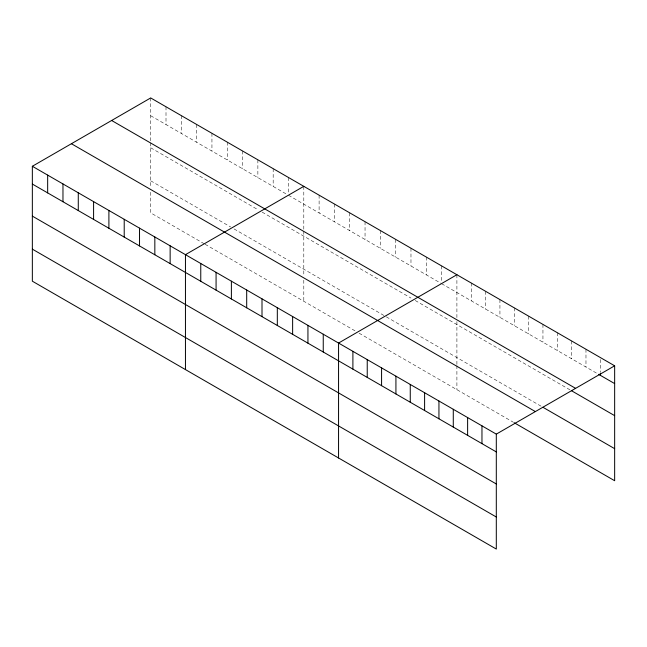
<?xml version="1.0" encoding="UTF-8"?>
<svg xmlns="http://www.w3.org/2000/svg" width="647" height="647" viewBox="0 0 647 647"><rect width="100%" height="100%" fill="white"/><g stroke="black" fill="none" stroke-linecap="round" stroke-linejoin="round"><path stroke-width="0.49" stroke-dasharray="3.23 2.43" d="M150.694 115.732L286.791 194.302M288.489 195.281L440.744 283.184M441.594 283.677L597.779 373.853M150.694 147.783L257.87 209.66M262.124 212.119L410.974 298.057M415.228 300.507L569.942 389.834M150.694 180.812L230.655 226.976M234.052 228.941L385.458 316.351M386.308 316.844L541.264 406.3M204.282 243.806L150.694 212.871L150.694 191.835M205.131 244.299L355.688 331.224M359.093 333.181L513.427 422.289M600.311 359.497L600.311 372.348M585.972 349.243L585.972 367.027M571.633 340.969L571.633 358.753M557.285 332.687L557.285 350.472M542.946 324.406L542.946 342.19M528.607 316.124L528.607 333.917M514.268 307.851L514.268 325.635M499.929 299.569L499.929 317.353M485.59 291.287L485.59 309.072M471.242 283.006L471.242 300.798M456.903 274.732L456.903 317.564M456.903 321.567L456.903 364.617M456.903 365.612L456.903 389.656M441.594 265.893L441.594 281.704M426.284 257.053L426.284 274.838M410.974 248.213L410.974 265.998M395.665 239.374L395.665 257.158M380.355 230.534L380.355 248.319M365.045 221.695L365.045 239.479M349.736 212.855L349.736 230.639M334.426 204.015L334.426 221.8M319.108 195.176L319.108 212.96M303.799 186.336L303.799 230.17M303.799 231.173L303.799 276.22M303.799 280.224L303.799 301.267M288.489 177.496L288.489 193.307M273.18 168.657L273.18 186.441M257.87 159.817L257.87 177.601M242.56 150.977L242.56 168.762M227.251 142.138L227.251 159.922M211.941 133.298L211.941 151.083M196.631 124.459L196.631 142.243M181.322 115.619L181.322 133.411M166.004 106.779L166.004 124.572M150.694 97.94L150.694 141.774M150.694 142.777L150.694 187.824"/><path stroke-width="0.97" d="M32.35 166.271L496.306 434.129L496.306 549.06L32.35 281.194L32.35 166.271L150.694 97.94L614.65 365.806L614.65 480.729L514.268 422.774M303.799 186.336L185.454 254.667L185.454 369.591M456.903 274.732L338.559 343.056L338.559 457.987M496.306 434.129L614.65 365.806M598.621 374.338L614.65 383.59M111.64 120.488L575.595 388.354M571.633 390.804L614.65 415.649M542.946 407.278L614.65 448.67M71.405 143.723L535.36 411.581M32.35 184.055L496.306 451.913M32.35 216.114L496.306 483.972M32.35 249.144L496.306 517.002M600.311 373.335L600.311 375.309M481.966 425.847L481.966 443.64M467.619 417.574L467.619 435.358M453.28 409.292L453.28 427.077M438.941 401.011L438.941 418.803M424.602 392.737L424.602 410.522M410.263 384.455L410.263 402.24M395.924 376.174L395.924 393.958M381.576 367.892L381.576 385.685M367.237 359.619L367.237 377.403M352.898 351.337L352.898 369.122M323.249 334.216L323.249 352.008M307.94 325.376L307.94 343.169M292.63 316.537L292.63 334.329M277.32 307.697L277.32 325.49M262.003 298.857L262.003 316.65M246.693 290.018L246.693 307.81M231.383 281.178L231.383 298.971M216.074 272.338L216.074 290.131M200.764 263.507L200.764 281.291M170.145 245.828L170.145 263.612M154.835 236.988L154.835 254.772M139.526 228.148L139.526 245.933M124.216 219.309L124.216 237.093M108.898 210.469L108.898 228.254M93.589 201.629L93.589 219.414M78.279 192.79L78.279 210.574M62.969 183.95L62.969 201.735M47.66 175.111L47.66 192.895"/></g></svg>
